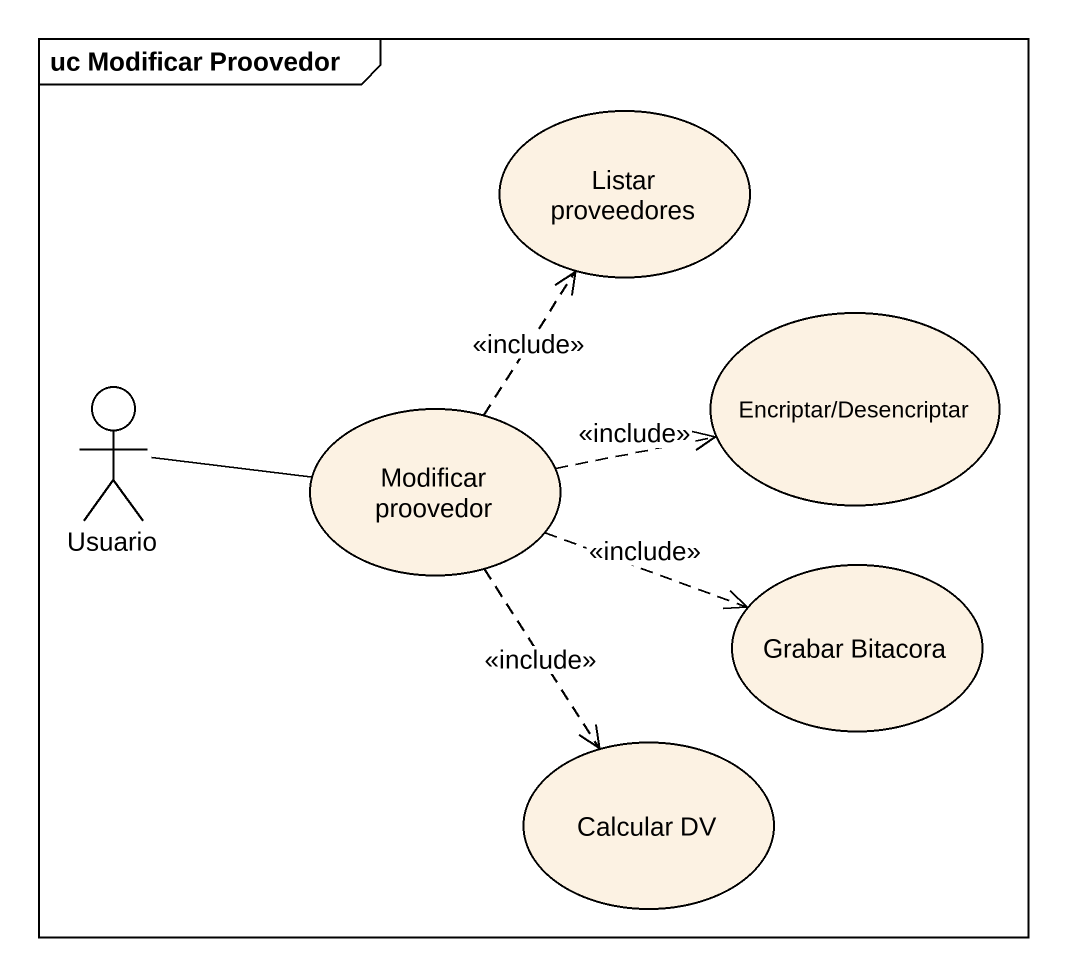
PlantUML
@startuml
mainframe uc Modificar Proovedor
usecase "Listar proveedores" as Listar_proveedores
usecase "Encriptar/Desencriptar" as Encriptar_Desencriptar
actor Usuario
usecase "Modificar proovedor" as Modificar_proovedor
usecase "Grabar Bitacora" as Grabar_Bitacora
usecase "Calcular DV" as Calcular_DV
Usuario -right- Modificar_proovedor
Modificar_proovedor .up.> Listar_proveedores : <<include>>
Modificar_proovedor .right.> Encriptar_Desencriptar : <<include>>
Modificar_proovedor .right.> Grabar_Bitacora : <<include>>
Modificar_proovedor ..> Calcular_DV : <<include>>
@enduml
